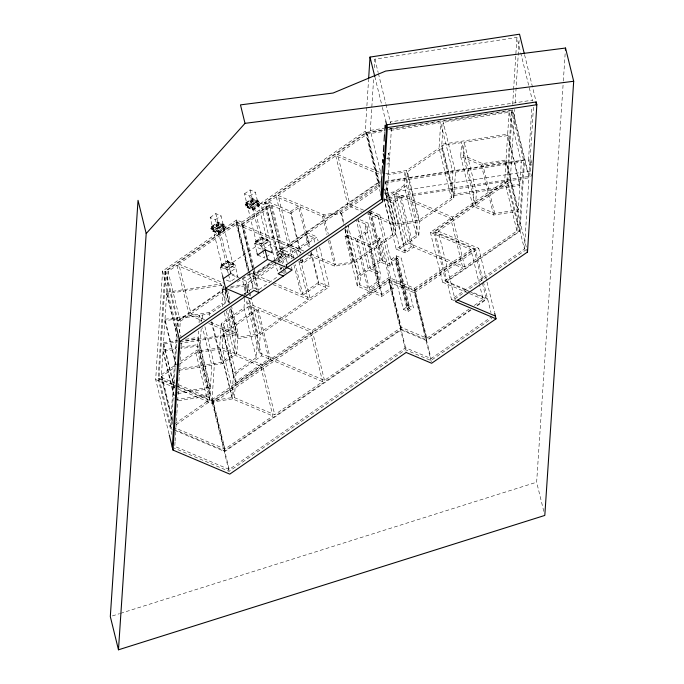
<?xml version="1.0" encoding="UTF-8"?>
<svg xmlns="http://www.w3.org/2000/svg" width="684" height="684" viewBox="0 0 684 684"><rect width="100%" height="100%" fill="white"/><g stroke="black" fill="none" stroke-linecap="round" stroke-linejoin="round"><path stroke-width="0.51" stroke-dasharray="3.42 2.56" d="M169.042 433.955L155.678 379.56L162.57 271.044L236.638 219.932L241.888 222.155L252.986 267.316M171.838 434.434L158.132 378.62L164.955 271.24L236.51 221.847L241.768 224.078L253.114 270.266M176.985 338.093L171.265 428.124L159.021 378.286L165.819 271.309L236.467 222.548L241.726 224.771L253.961 274.617L273.284 261.279M172.804 424.208L161.313 377.414L161.364 376.627L176.019 366.513M172.727 420.395L161.484 374.618L162.963 351.362L176.609 349.276M174.3 395.72L163.057 349.943L163.425 344.078L178.122 341.829M174.514 387.409L163.519 342.658L164.912 320.736L199.54 315.435L201.036 321.54M176.241 365.094L164.998 319.317L166.631 293.692L223.241 285.023L227.738 303.328M175.215 326.858L166.716 292.273L168.042 271.488L176.942 265.341L220.906 283.971L225.908 304.32M176.387 333.835L170.376 428.466L172.317 429.287M176.857 326.396L177.19 321.078L223.677 288.999M177.72 326.448L178.062 321.147L165.819 271.309M179.55 332.757L180.277 321.326L168.042 271.488M175.044 442.12L174.771 446.37L229.217 469.438L405.586 347.78L431.074 358.578L491.941 316.572M175.113 441.052L175.916 428.295M175.985 427.235L176.797 414.47M176.865 413.41L177.609 401.713M177.678 400.653L178.481 387.896M178.55 386.828L179.362 374.071M179.43 373.011L180.174 361.314M180.243 360.246L181.055 347.489M181.115 346.429L181.388 342.171M174.608 423.858L209.595 399.704L197.351 349.866L197.59 346.061L180.807 348.635M175.301 399.781L209.928 394.48L197.685 344.642L198.061 338.777L183.363 341.025M175.762 392.496L210.39 387.195L198.146 337.357L198.548 331.09M199.078 322.745L199.54 315.435M244.607 298.352L244.008 307.817L221.231 323.532L233.475 373.37L231.936 397.609L212.04 400.653L199.796 350.807L201.199 328.722M201.669 321.36L202.071 315.05L210.005 313.836L224.557 303.79L225.446 289.785M209.595 399.704L209.834 395.908L197.59 346.061M209.928 394.48L210.296 388.615L198.061 338.777M210.39 387.195L211.783 365.273L202.541 327.645M212.04 400.653L214.314 364.888L204.815 326.234M222.813 306.637L222.069 303.585L223.181 286.057M231.936 397.609L219.692 347.763L221.231 323.532M222.197 347.797L223.069 334.04L258.296 309.732L310.391 331.8L322.634 381.646L274.729 414.709L234.441 397.635L222.197 347.797L262.485 364.863L274.729 414.709M223.198 332.031L223.728 323.737L249.446 305.979L256.568 308.997L268.812 358.844L235.441 381.869L223.198 332.031L256.568 308.997M177.242 369.155L221.283 362.417L234.304 353.431L235.484 334.861L229.243 309.433M214.314 364.888L222.24 363.674L236.801 353.628L237.75 338.631L230.508 309.134M298.951 261.792L308.193 299.43L257.902 334.143L237.844 337.212L238.109 333.057L231.611 306.612M234.441 397.635L235.313 383.878L223.069 334.04M235.441 381.869L235.963 373.575L223.728 323.737M244.675 297.309L245.411 285.741L229.696 288.144M469.044 309.057L426.833 338.187L401.294 327.362L324.481 380.364L259.074 352.653L246.83 302.807L247.086 298.763M247.471 292.701L247.984 284.612L275.968 265.298M233.475 373.37L256.243 357.655L257.646 335.587L248.651 298.968M259.074 352.653L260.228 334.459L251.233 297.839M359.998 219.726L368.052 223.138L367.47 232.235L357.245 239.297L369.693 244.564L379.269 237.955L380.997 238.682L393.24 288.528L381.809 296.42L357.304 286.04L345.069 236.194L345.736 225.652M359.878 285.057L347.634 235.219L348.224 225.848L360.468 275.695L359.878 285.057L367.77 288.409L377.226 281.876L377.73 273.951L368.599 270.086L356.355 220.239M380.398 192.751L365.273 131.157L366.829 106.824M366.898 105.763L368.591 79.31M357.304 286.04L357.98 275.49L345.984 226.669M380.415 171.445L370.326 130.387L373.661 78.292M374.345 67.665L374.892 59.157L516.924 37.415L520.456 51.779M377.226 281.876L364.982 232.038L365.487 224.113L357.262 220.633M384.485 134.757L384.682 131.584M357.245 239.297L369.488 289.135L379.714 282.082L380.295 272.976L368.052 223.138M390.213 123.402L390.308 121.923L532.34 100.172M532.169 164.81L529.758 165.177L528.527 160.193L530.946 159.825L530.237 171.06L531.459 176.044L387.007 198.146L391.53 126.899M310.673 253.952L335.784 264.605L352.858 261.989L392.838 234.398L393.437 224.891L384.699 189.288M298.959 261.621L302.875 263.28L312.374 256.722L334.69 266.179L353.816 263.246L395.326 234.603L395.925 225.267L385.425 182.542M404.082 185.381L383.963 199.266L396.207 249.104L416.325 235.228L404.082 185.381L404.919 172.171L385.699 175.113M406.57 185.586L395.788 193.025L408.023 242.871L418.813 235.424L406.57 185.586L407.45 171.787L441.573 148.231L441.736 145.683L461.632 142.64L473.875 192.478L472.935 206.252L493.626 215.015L518.19 211.262L505.946 161.415L481.382 165.177L460.691 156.414L461.632 142.64M416.325 235.228L417.163 222.009L404.919 172.171M418.813 235.424L419.685 221.625L407.45 171.787M369.428 212.656L395.882 223.865L418.736 220.368L451.32 197.881L439.077 148.035L440.693 122.727L388.341 130.738M441.83 144.264L443.215 122.342L509.067 112.262L521.311 162.108L519.917 184.03L454.065 194.111L441.83 144.264L507.673 134.184L509.067 112.262M451.32 197.881L452.928 172.573L440.693 122.727M419.685 221.625L453.817 198.078L453.979 195.521L441.736 145.683M454.065 194.111L455.459 172.18L443.215 122.342M463.324 155.465L464.162 142.255L507.588 135.603L519.831 185.45L518.284 209.834L494.754 213.434L475.568 205.303L463.324 155.465L482.519 163.596L506.04 159.996L507.588 135.603M475.568 205.303L476.406 192.093L464.162 142.255M408.023 242.871L464.769 266.914L516.942 230.91L504.698 181.063L505.946 161.415M506.921 181.243L433.579 231.867L445.823 281.705L519.165 231.089L506.921 181.243L511.401 110.654L388.597 129.447M507.784 181.32L434.819 231.671L451.466 299.421L524.423 249.061L507.784 181.32L512.316 110.03L389.316 128.831M512.667 104.413L513.547 90.587M513.616 89.527L516.924 37.415M454.886 298.899L526.808 249.258L510.17 181.508L514.744 109.44M515.146 103.087L519.122 40.561M516.942 230.91L518.19 211.262M519.165 231.089L523.645 160.492L511.401 110.654M528.527 160.193L531.938 106.49M524.423 249.061L528.954 177.772L512.316 110.03M533.434 107.26L529.04 176.412L512.649 109.697M543.814 511.401L536.641 482.203L563.265 82.089M563.334 81.02L565.172 53.352M210.159 217.495L215.793 213.605L221.043 215.836L223.223 224.711L217.589 228.601L212.339 226.378L210.159 217.495L215.409 219.718L217.589 228.601M244.453 193.828L250.088 189.938L255.337 192.161L257.517 201.045L251.883 204.926L246.633 202.703L244.453 193.828L249.703 196.052L251.883 204.926M215.409 219.718L221.043 215.836M249.703 196.052L255.337 192.161M211.561 226.498L217.999 222.052L224.001 224.591L225.156 229.302L218.718 233.748L212.715 231.201L211.561 226.498L217.555 229.037L218.718 233.748M245.855 202.823L252.302 198.377L258.296 200.925L259.45 205.627L253.012 210.073L247.018 207.534L245.855 202.823L251.857 205.371L253.012 210.073M212.339 226.378L217.974 222.488L223.223 224.711M246.633 202.703L252.268 198.822L257.517 201.045M210.877 228.328L218.452 223.104L225.498 226.088L225.831 227.473L218.264 232.697L211.219 229.713L210.877 228.328L217.931 231.312L218.264 232.697M245.18 204.653L252.747 199.429L259.792 202.413L260.134 203.798L252.567 209.022L245.513 206.038L245.18 204.653L252.225 207.637L252.567 209.022M211.219 229.713L218.786 224.489L225.831 227.473M245.513 206.038L253.089 200.814L260.134 203.798M212.715 231.201L219.154 226.755L225.156 229.302M247.018 207.534L253.456 203.088L259.45 205.627M217.555 229.037L224.001 224.591M251.857 205.371L258.296 200.925M217.931 231.312L225.498 226.088M252.225 207.637L259.792 202.413M272.394 250.481L260.801 203.268L365.273 131.157M278.841 262.271L264.221 202.738L366.188 132.363L384.057 129.635M274.164 260.672L282.945 254.61L277.704 252.387L265.46 202.549L366.556 132.816L384.399 130.088M204.644 319.676L191.033 313.905L178.789 264.067L236.356 224.335L295.95 249.592L297.446 255.688M294.351 257.603L280.893 251.9L268.65 202.062L276.302 196.778L298.412 206.149L308.655 247.856M303.918 251.079L290.392 245.342L278.149 195.504L335.741 155.79L381.202 175.044M363.546 210.159L349.832 204.354L337.588 154.507L367.411 133.944L384.16 131.379M241.888 222.155L266.042 205.482L280.158 262.964M241.768 224.078L269.462 204.961L284.339 265.52M241.726 224.771L270.71 204.773L282.945 254.61M253.952 268.008L243.461 225.284L272.044 205.559L290.632 213.434L300.379 253.106M268.65 202.062L290.76 211.433L298.412 206.149M290.632 213.434L300.131 206.884L322.446 216.332L341.572 213.408L379.629 187.142M221.077 265.247L227.516 260.801L233.518 263.34L233.928 264.999L227.481 269.445L221.488 266.905L221.077 265.247L227.071 267.786L227.481 269.445M255.371 241.572L261.818 237.126L267.812 239.665L268.222 241.332L261.784 245.778L255.782 243.23L255.371 241.572L261.373 244.111L261.784 245.778M221.855 265.127L227.49 261.237L232.74 263.46L227.105 267.35L221.855 265.127L213.083 229.422M256.149 241.452L261.784 237.562L267.034 239.785L261.399 243.675L256.149 241.452L247.386 205.756M222.539 275.797L220.402 267.068L227.969 261.852L235.014 264.836L237.87 276.464L230.303 281.688L223.258 278.704M256.868 252.259L254.696 243.401L262.263 238.177L269.308 241.161L271.71 250.951M221.488 266.905L227.926 262.459L233.928 264.999M255.782 243.23L262.22 238.793L268.222 241.332M227.071 267.786L233.518 263.34M261.373 244.111L267.812 239.665M220.402 267.068L227.447 270.06L235.014 264.836M254.696 243.401L261.741 246.385L269.308 241.161M231.628 271.061L235.826 268.154L228.781 265.17L255.508 246.727L262.553 249.711L270.129 244.487L287.819 251.986L289.768 259.937M266.281 256.859L270.488 253.952M178.062 321.147L224.292 289.247M277.704 252.387L378.799 182.662L380.894 182.337M180.277 321.326L189.177 315.187L201.883 320.565M191.033 313.905L225.917 289.828M237.262 282.005L248.6 274.181L269.111 282.877M280.893 251.9L288.537 246.625L302.003 252.328M290.392 245.342L347.976 205.627L361.52 211.365M349.832 204.354L379.646 183.782L367.411 133.944M293.932 258.518L290.683 245.291L306.381 234.458L313.503 237.476L314.999 243.581M244.419 293.787L246.069 294.488L242.35 279.346L249.438 274.455L253.037 275.985L256.432 289.819M278.149 195.504L323.549 214.759L340.615 212.151L379.723 185.159M270.454 262.571L254.012 273.916L251.379 272.805M271.317 261.972L281.705 254.807L276.456 252.584L378.466 182.226L380.569 181.901M242.35 279.346L245.949 280.876L272.078 262.844M272.942 262.246L287.819 251.986M385.725 173.702L406.493 170.521L439.077 148.035M254.2 269.026L255.705 275.13L274.754 261.981M275.626 261.382L284.287 255.406L292.111 258.714M230.876 286.562L245.659 284.296L276.875 262.759M277.738 262.16L295.95 249.592M290.683 245.291L297.805 248.309L313.503 237.476M279.465 262.887L317.077 236.929L318.077 240.999M164.998 319.317L209.047 312.571L222.069 303.585M243.692 294.291L253.277 287.673L258.526 289.905L278.371 276.208M282.706 267.376L277.439 271.009L275.165 261.775M387.546 198.719L393.933 194.307L399.559 196.684L411.794 246.531L405.407 250.942L399.781 248.557L387.546 198.719L393.163 201.096L405.407 250.942M300.122 260.048L303.003 261.271L310.656 255.996L310.151 253.961M393.163 201.096L399.559 196.684M383.963 199.266L393.035 203.105L401.277 197.419L450.679 218.35L462.923 268.188L442.634 282.193L430.39 232.355L450.679 218.35M369.001 212.51L377.953 216.298L379.808 215.024L392.043 264.862L390.196 266.144L380.347 261.972L368.103 212.125M347.634 235.219L355.526 238.562L364.982 232.038M161.484 374.618L176.361 364.358M180.73 361.34L197.351 349.866M179.473 364.127L195.855 352.824L220.342 349.071L260.638 366.145L272.882 415.983L224.976 449.046L174.523 427.671M345.069 236.194L369.565 246.573L380.997 238.682M273.13 282.509L301.199 294.402L318.753 282.295L329.32 286.767L260.228 334.459M302.926 295.137L318.624 284.296L325.746 287.314L310.04 298.156L302.926 295.137L295.428 264.623M357.98 275.49L381.236 259.441L382.954 260.168L382.202 260.689L369.958 210.852M360.468 275.695L368.599 270.086M358.202 218.966L370.446 268.803L380.347 261.972M399.781 248.557L406.176 244.145L411.794 246.531M391.103 259.467L396.335 255.859L401.209 257.919L413.452 307.757L408.22 311.374L403.346 309.305L391.103 259.467L395.976 261.527L408.22 311.374M395.788 193.025L452.534 217.067L504.698 181.063M394.677 258.92L396.207 257.859L397.635 258.466L409.878 308.304L408.348 309.365L406.92 308.758L394.677 258.92L396.104 259.527L408.348 309.365M396.207 249.104L405.279 252.952L413.521 247.257L462.923 268.188M396.104 259.527L397.635 258.466M455.561 301.67L438.239 231.149L510.17 181.508M395.976 261.527L401.209 257.919M235.963 373.575L261.69 355.825L268.812 358.844M178.772 384.818L212.733 399.2L260.638 366.145M262.485 364.863L310.391 331.8M246.83 302.807L312.246 330.526L389.051 277.516L414.598 288.34L426.833 338.187M176.19 424.687L208.098 402.662L232.586 398.909L272.882 415.983M235.313 383.878L270.531 359.57L322.634 381.646M176.566 385.716L212.621 400.995L388.931 279.311L414.478 290.136L426.722 339.974L470.532 309.741M178.55 387.272L212.579 401.688L388.948 280.03L414.436 290.828L431.074 358.578M178.191 389.093L212.45 403.611L388.828 281.953L414.316 292.752L431.638 363.264M369.488 289.135L381.937 294.411L391.513 287.793L393.24 288.528M414.598 288.34L470.874 249.506L479.364 284.082M414.478 290.136L474.055 249.019L486.298 298.857L475.79 306.116M414.436 290.828L475.303 248.822L483.118 280.645M414.316 292.752L478.723 248.301L486.786 281.15M403.346 309.305L408.579 305.697L413.452 307.757M406.92 308.758L408.451 307.706L409.878 308.304M173.214 428.953L224.865 450.833L401.175 329.149L426.722 339.974M172.317 447.302L229.097 471.361L405.467 349.704L430.954 360.502L491.881 318.453M474.32 305.415L483.109 299.344L479.612 285.1M471.019 310.066L426.679 340.675L401.192 329.876L224.814 451.534L173.291 429.697M477.107 305.868L487.547 298.669L472.122 292.128M112.347 615.933L119.469 613.685M120.487 613.368L536.641 482.203M370.326 130.387L384.006 128.293M389.41 128.695L391.436 128.387M386.52 158.491L389.555 158.021L388.332 153.036L387.965 158.722L389.196 163.707L386.161 164.169M385.819 181.098L524.56 159.868L520.028 231.158L447.062 281.517L468.266 290.495M385.092 181.696L523.645 160.492M384.887 182.987L452.928 172.573M455.459 172.18L521.311 162.108M530.237 171.06L385.785 193.162L386.084 188.357L387.306 193.341L384.28 193.811M382.86 200.13L528.954 177.772M453.979 195.521L473.875 192.478M476.406 192.093L519.831 185.45M395.925 225.267L417.163 222.009M166.716 292.273L220.906 283.971M163.519 342.658L178.208 340.41M185.552 339.281L198.146 337.357M180.003 341.949L233.15 333.818L227.404 310.425M210.475 322.147L236.724 333.27L238.109 333.057M178.866 343.53L235.484 334.861M163.057 349.943L176.694 347.857M180.892 347.216L197.685 344.642M237.75 338.631L257.646 335.587M199.796 350.807L219.692 347.763M179.251 370.258L211.783 365.273M177.772 393.599L210.296 388.615M178.353 400.721L209.834 395.908M337.588 154.507L380.706 172.778M438.239 231.149L478.723 248.301M434.819 231.671L475.303 248.822M433.579 231.867L474.055 249.019M430.39 232.355L470.874 249.506M370.856 211.228L379.808 215.024M367.325 213.827L393.437 224.891M265.46 202.549L270.71 204.773M264.221 202.738L269.462 204.961M260.801 203.268L266.042 205.482M445.823 281.705L469.917 291.914M470.883 292.325L486.298 298.857M442.634 282.193L468.66 293.222M469.617 293.624L483.109 299.344M382.202 260.689L392.043 264.862M306.509 232.449L317.077 236.929M451.466 299.421L455.313 301.054M370.446 268.803L380.295 272.976M243.461 225.284L288.956 244.564L292.453 258.8M307.766 254.773L310.656 255.996M257.552 255.029L264.597 258.013L262.784 250.635M283.475 271.599L285.228 272.335M281.269 272.147L284.86 273.668M255.705 275.13L272.155 282.099M249.583 272.762L253.961 274.617M273.019 284.527L308.193 299.43M230.824 273.48L237.87 276.464M232.021 274.968L240.469 278.55M178.789 264.067L224.489 283.424M208.723 323.464L233.15 333.818M161.313 377.414L174.89 383.168M159.021 378.286L175.591 385.306M158.132 378.62L177.575 386.862M155.678 379.56L174.275 387.435M524.568 54.729L535.914 100.924M520.712 52.805L532.554 101.052M530.946 159.825L531.93 163.809M507.673 134.184L519.917 184.03M506.04 159.996L518.284 209.834M482.519 163.596L494.754 213.434M481.382 165.177L493.626 215.015M460.691 156.414L472.935 206.252M487.042 282.176L494.352 311.938M483.366 281.671L490.967 312.597M441.573 148.231L453.817 198.078M452.534 217.067L464.769 266.914M406.493 170.521L418.736 220.368M374.892 59.157L378.166 72.504M378.414 73.53L385.733 103.293M385.981 104.319L390.521 122.795M374.806 76.591L382.117 106.362M382.365 107.388L385.391 119.709M401.277 197.419L413.521 247.257M393.933 194.307L406.176 244.145M393.035 203.105L405.279 252.952M385.639 182.158L395.882 223.865M380.663 172.471L381.424 175.549M384.699 188.895L387.007 198.146M384.836 191.879L395.326 234.603M383.844 197.779L392.838 234.398M366.556 132.816L378.799 182.662M366.188 132.363L379.688 187.194M396.335 255.859L408.579 305.697M396.207 257.859L408.451 307.706M377.953 216.298L390.196 266.144M379.269 237.955L401.294 327.362M388.931 279.311L401.175 329.149M388.948 280.03L405.586 347.78M388.828 281.953L406.151 352.465M370.719 210.33L382.954 260.168M369.488 211.63L381.236 259.441M365.487 224.113L379.714 282.082M369.693 244.564L381.937 294.411M369.565 246.573L381.809 296.42M335.741 155.79L347.976 205.627M355.526 238.562L367.77 288.409M341.572 213.408L344.078 223.582M345.326 228.661L353.816 263.246M340.615 212.151L343.616 224.352M344.864 229.439L352.858 261.989M323.549 214.759L328.294 234.09M329.791 240.187L335.784 264.605M322.446 216.332L326.943 234.646M328.44 240.751L334.69 266.179M319.573 247.104L329.32 286.767M316.247 248.668L325.746 287.314M300.131 206.884L310.126 247.565M311.254 251.78L318.753 282.295M306.381 234.458L309.382 246.667M310.878 252.764L318.624 284.296M290.76 211.433L301.003 253.131M302.508 259.236L303.003 261.271M301.875 259.21L302.875 263.28M297.805 248.309L299.301 254.414M300.55 259.501L310.04 298.156M312.246 330.526L324.481 380.364M293.949 264.905L301.199 294.402M276.302 196.778L288.537 246.625M291.478 266.905L291.974 268.889M287.194 262.571L284.228 250.464L277.14 255.346L280.731 256.868L282.432 263.785M272.044 205.559L284.287 255.406M285.502 270.248L286.1 272.711M283.398 267.743L284.612 272.685M281.167 267.076L281.671 269.128M279.807 266.221L280.859 270.488M272.651 251.507L274.917 260.749M258.27 204.088L267.034 239.785M252.747 199.429L253.089 200.814M262.263 238.177L264.879 248.839M252.302 198.377L253.456 203.088M261.818 237.126L262.22 238.793M250.088 189.938L252.268 198.822M253.02 201.865L261.784 237.562M252.627 207.979L261.399 243.675M261.741 246.385L262.459 249.292M253.995 271.428L258.526 289.905M253.362 271.291L258.407 291.82M236.638 219.932L248.993 270.223M249.241 271.249L253.277 287.673M258.296 309.732L270.531 359.57M236.51 221.847L253.157 289.597M236.467 222.548L248.215 270.36M236.356 224.335L247.847 271.129M247.984 284.612L249.728 291.735M249.985 292.752L250.977 296.822M245.949 280.876L249.865 296.788M245.659 284.296L247.659 292.436M249.66 300.575L257.902 334.143M245.411 285.741L247.155 292.863M249.446 305.979L261.69 355.825M244.008 307.817L256.243 357.655M223.967 227.755L232.74 263.46M218.452 223.104L218.786 224.489M227.969 261.852L230.14 270.71M217.999 222.052L219.154 226.755M227.516 260.801L227.926 262.459M215.793 213.605L217.974 222.488M218.726 225.532L227.49 261.237M218.333 231.645L227.105 267.35M227.447 270.06L228.396 273.933M228.636 274.9L230.303 281.688M227.61 290.332L230.363 301.524M225.6 287.365L229.345 302.627M230.85 308.732L237.844 337.212M225.985 289.529L229.234 302.756M230.73 308.86L236.724 333.27M225.506 288.793L229.003 303.029M226.301 310.912L236.801 353.628M224.318 312.742L234.304 353.431M220.342 349.071L232.586 398.909M211.997 321.967L222.24 363.674M209.047 312.571L209.791 315.623M211.296 321.728L221.283 362.417M202.071 315.05L203.319 320.138M212.733 399.2L224.976 449.046M212.621 400.995L224.865 450.833M212.579 401.688L229.217 469.438M212.45 403.611L229.097 471.361M176.942 265.341L189.177 315.187M195.855 352.824L208.098 402.662M164.955 271.24L181.337 337.956M162.57 271.044L176.181 326.473M175.463 327.875L176.215 330.919M166.631 293.692L177.874 339.461M164.912 320.736L176.156 366.513M163.425 344.078L174.42 388.837M162.963 351.362L174.454 398.156M161.364 376.627L172.599 422.404M218.41 223.711L211.972 228.157L217.965 230.696L224.403 226.25L218.41 223.711M252.704 200.044L246.266 204.49L252.259 207.03L258.706 202.584L252.704 200.044M218.752 225.096L212.305 229.542L218.307 232.081L224.745 227.635L218.752 225.096M253.046 201.429L246.608 205.875L252.601 208.415L259.039 203.969L253.046 201.429M219.128 227.199L213.493 231.081L218.743 233.304L224.378 229.422L219.128 227.199M253.431 203.524L247.788 207.414L253.037 209.637L258.672 205.747L253.431 203.524"/><path stroke-width="1.03" d="M172.317 447.302L179.208 338.794L242.82 294.889M494.609 312.964L496.045 318.821L431.638 363.264L406.151 352.465L229.773 474.132L173.001 450.072L179.892 341.564L176.438 327.499M368.659 78.25L370.01 57.088L519.524 34.2L524.312 53.703M381.834 176.429C380.629 184.979 381.655 193.333 382.63 201.695L278.114 273.78L283.356 276.003M382.04 173.257L382.51 165.844M382.707 162.672L382.912 159.492L384.134 164.476L384.493 158.799L383.271 153.815M383.408 151.694L383.809 145.35M384.083 141.109L384.485 134.757M384.75 130.524L385.083 125.232M496.045 318.821L455.561 301.67L527.492 252.028L536.846 104.712L536.162 101.95L386.657 124.839L381.911 198.907L380.655 193.777M386.657 124.839L386.383 129.156L385.4 125.172M382.63 201.695L387.332 127.609L385.648 120.735M536.034 104.079L536.162 101.95M118.469 649.8L146.188 233.569L138.031 200.344L110.312 616.575L118.469 649.8L544.806 515.428L573.688 81.259L565.531 48.034L385.682 71.059L333.117 93.024L240.477 104.883L245.009 123.342L146.188 233.569M565.386 50.163L565.531 48.034M223.258 278.704L230.824 273.48L230.346 271.539M271.71 250.951L272.164 252.789L265.118 249.805L257.552 255.029L257.073 253.089M225.609 288.297L267.478 259.407L292.213 269.889L250.353 298.78L225.609 288.297L222.539 275.797M286.22 264.947L381.946 198.924M179.892 341.564L253.961 290.443L259.202 292.666M387.332 127.609L536.846 104.712M245.009 123.342L573.688 81.259M457.776 300.122L495.361 316.051M527.039 250.182L527.492 252.028M370.01 57.088L374.806 76.591M286.297 264.896L286.972 267.666M265.118 249.805L267.478 259.407M169.29 434.99L173.001 450.072"/></g></svg>
